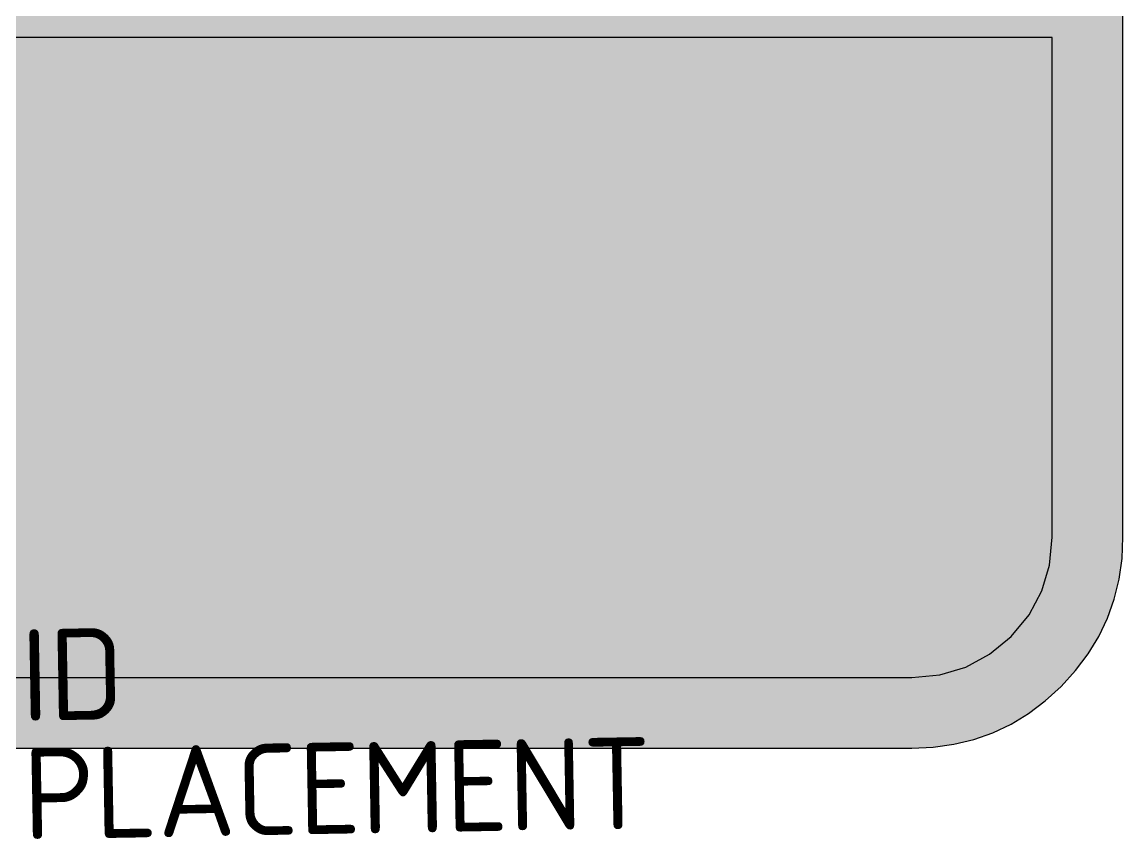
# Model space of a CAD drawing. Extents: x -3.01 to 3.01, y -0.25 to 7.27.
# Drawn here: x 0 to 3.014, y -0.249 to 1.989 of the extents above; entities that cross this region are included whole.
import ezdxf
from ezdxf.enums import TextEntityAlignment as Align

# ---------------------------------------------------------------- set-up
doc = ezdxf.new("R2010")
doc.units = 0
doc.header["$LTSCALE"] = 10
doc.header["$MEASUREMENT"] = 0
doc.layers.get('0').update_dxf_attribs({"linetype": 'CONTINUOUS'})
doc.styles.add('NLCS-ISO', font='NLCS-ISO.ttf', dxfattribs={"height": 0.25})

msp = doc.modelspace()

# ---------------------------------------------------------------- hatches: boundary and pattern name
at = {"true_color": 0xf1f0ea}
h = msp.add_hatch(color=7, dxfattribs=at)
h.dxf.hatch_style = 1
h.paths.add_polyline_path([(-3.0135, 0.5783), (-3.011, 0.5195), (-3.0031, 0.4629), (-2.99, 0.4084), (-2.9715, 0.3562), (-2.9478, 0.3062), (-2.9187, 0.2583), (-2.8844, 0.2127), (-2.8447, 0.1693), (-2.8013, 0.1296), (-2.7557, 0.0952), (-2.7078, 0.0661), (-2.6578, 0.0423), (-2.6056, 0.0238), (-2.5511, 0.0106), (-2.4945, 0.0026), (-2.4357, 0), (2.4357, 0), (2.4945, 0.0026), (2.5511, 0.0106), (2.6056, 0.0238), (2.6578, 0.0423), (2.7078, 0.0661), (2.7557, 0.0952), (2.8013, 0.1296), (2.8447, 0.1693), (2.8844, 0.2127), (2.9188, 0.2583), (2.9479, 0.3062), (2.9717, 0.3562), (2.9902, 0.4084), (3.0034, 0.4629), (3.0114, 0.5195), (3.014, 0.5783), (3.014, 6.689), (3.0114, 6.7478), (3.0034, 6.8045), (2.9902, 6.8589), (2.9717, 6.9111), (2.9479, 6.9612), (2.9188, 7.009), (2.8844, 7.0546), (2.8447, 7.098), (2.8013, 7.1377), (2.7557, 7.1721), (2.7078, 7.2012), (2.6578, 7.225), (2.6056, 7.2435), (2.5511, 7.2567), (2.4945, 7.2647), (2.4357, 7.2673), (-2.4357, 7.2673), (-2.4945, 7.2647), (-2.5511, 7.2567), (-2.6056, 7.2435), (-2.6578, 7.225), (-2.7078, 7.2012), (-2.7557, 7.1721), (-2.8013, 7.1377), (-2.8447, 7.098), (-2.8844, 7.0547), (-2.9188, 7.0092), (-2.9479, 6.9616), (-2.9717, 6.9118), (-2.9902, 6.86), (-3.0034, 6.806), (-3.0114, 6.75), (-3.014, 6.6918)])
at = {"true_color": 0xf7b500}
h = msp.add_hatch(color=40, dxfattribs=at)
h.dxf.hatch_style = 1
h.paths.add_polyline_path([(2.4357, 0.1937), (2.5125, 0.2007), (2.5835, 0.2218), (2.6486, 0.257), (2.7078, 0.3062), (2.757, 0.3654), (2.7922, 0.4305), (2.8132, 0.5014), (2.8203, 0.5783), (2.8203, 1.9459), (-2.8203, 1.9459), (-2.821, 0.5786), (-2.8138, 0.5017), (-2.7925, 0.4307), (-2.7572, 0.3656), (-2.7079, 0.3063), (-2.6487, 0.2571), (-2.5836, 0.2219), (-2.5126, 0.2008), (-2.4357, 0.1937)])

# ---------------------------------------------------------------- linework, layer by layer
at = {"color": 250, "true_color": 0x2a292a}
msp.add_lwpolyline([(-2.4357, 0), (2.4357, 0), (2.4945, 0.0026), (2.5511, 0.0106), (2.6056, 0.0238), (2.6578, 0.0423), (2.7078, 0.0661), (2.7557, 0.0952), (2.8013, 0.1296), (2.8447, 0.1693), (2.8844, 0.2127), (2.9188, 0.2583), (2.9479, 0.3062), (2.9717, 0.3562), (2.9902, 0.4084), (3.0034, 0.4629), (3.0114, 0.5195), (3.014, 0.5783), (3.014, 6.689)], dxfattribs=at)
at = {"color": 0}
msp.add_lwpolyline([(2.8203, 1.9459), (-2.8203, 1.9459), (-2.821, 0.5786), (-2.8138, 0.5017), (-2.7925, 0.4307), (-2.7572, 0.3656), (-2.7079, 0.3063), (-2.6487, 0.2571), (-2.5836, 0.2219), (-2.5126, 0.2008), (-2.4357, 0.1937), (2.4357, 0.1937), (2.5125, 0.2007), (2.5835, 0.2218), (2.6486, 0.257), (2.7078, 0.3062), (2.757, 0.3654), (2.7922, 0.4305), (2.8132, 0.5014), (2.8203, 0.5783), (2.8203, 1.9459)], close=True, dxfattribs=at)
at = {"color": 250, "true_color": 0x2a292a}
msp.add_lwpolyline([(2.8203, 1.9459), (-2.8203, 1.9459), (-2.821, 0.5786), (-2.8138, 0.5017), (-2.7925, 0.4307), (-2.7572, 0.3656), (-2.7079, 0.3063), (-2.6487, 0.2571), (-2.5836, 0.2219), (-2.5126, 0.2008), (-2.4357, 0.1937), (2.4357, 0.1937), (2.5125, 0.2007), (2.5835, 0.2218), (2.6486, 0.257), (2.7078, 0.3062), (2.757, 0.3654), (2.7922, 0.4305), (2.8132, 0.5014), (2.8203, 0.5783), (2.8203, 1.9459)], close=True, dxfattribs=at)

# ---------------------------------------------------------------- texts
at = {"style": 'NLCS-ISO'}
msp.add_attdef('ID', text='', height=0.25, rotation=1, dxfattribs=at).set_placement((0, 0), align=Align.BOTTOM_LEFT)
msp.add_attdef('PLACEMENT', text='', height=0.25, rotation=1, dxfattribs=at).set_placement((0, 0), align=Align.TOP_LEFT)

doc.saveas('drawing.dxf')
